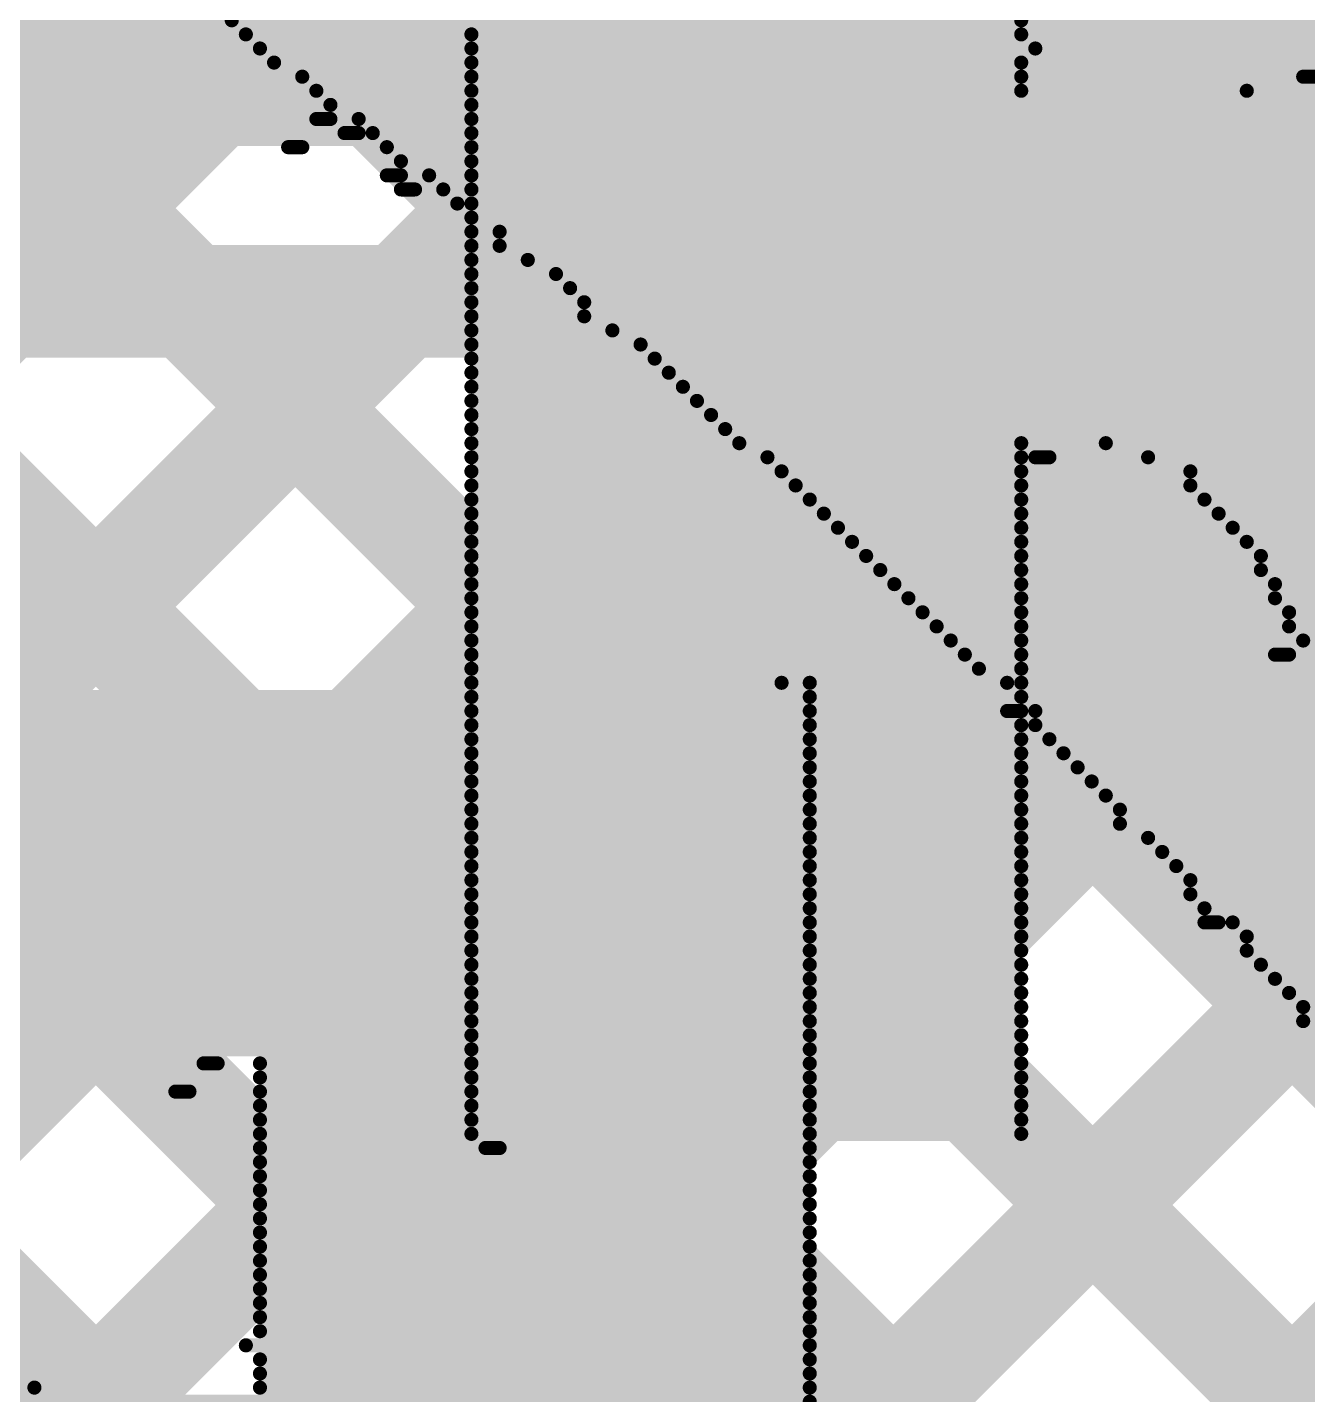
# Model space of a CAD drawing. Header units: millimetres. Extents: x 2.49 to 5.65, y 1.36 to 4.13.
# Drawn here: x 4.1105 to 4.2013, y 3.4089 to 3.5059 of the extents above; entities that cross this region are included whole.
import ezdxf

# ---------------------------------------------------------------- set-up
doc = ezdxf.new("R2010")
doc.units = ezdxf.units.MM
doc.header["$MEASUREMENT"] = 0
for name, color, linetype in [('BottomLayer', 5, 'Continuous'), ('BottomOverlay', 54, 'Continuous'), ('TopLayer', 1, 'Continuous'), ('TopOverlay', 2, 'Continuous')]:
    doc.layers.add(name, color=color, linetype=linetype)

msp = doc.modelspace()

# ---------------------------------------------------------------- linework, layer by layer
at = {"layer": 'BottomLayer', "const_width": 0.008}
for points in [[(3.6545, 3.032246), (4.426754, 3.8045)], [(3.6545, 2.975678), (4.483322, 3.8045)], [(3.6545, 2.919109), (4.539891, 3.8045)], [(3.6545, 3.003962), (4.455038, 3.8045)], [(3.6545, 2.947394), (4.511606, 3.8045)], [(3.6545, 2.890825), (4.552675, 3.789)], [(3.6545, 2.862541), (4.580959, 3.789)], [(4.002278, 3.691044), (4.756, 2.937322)], [(3.988136, 3.676902), (4.756, 2.909038)], [(3.973994, 3.66276), (4.756, 2.880754)], [(3.959852, 3.648618), (4.756, 2.85247)], [(3.94571, 3.634476), (4.756, 2.824185)], [(3.931567, 3.620334), (4.756, 2.795901)], [(3.917425, 3.606191), (4.756, 2.767617)]]:
    msp.add_lwpolyline(points, dxfattribs=at)
at = {"layer": 'BottomOverlay', "const_width": 0.001}
for points in [[(4.125, 3.506433), (4.248, 3.506433)], [(4.126, 3.505433), (4.249, 3.505433)], [(4.127, 3.504433), (4.251, 3.504433)], [(4.128, 3.503433), (4.253, 3.503433)], [(4.13, 3.502433), (4.253, 3.502433)], [(4.131, 3.501433), (4.254, 3.501433)], [(4.132, 3.500433), (4.255, 3.500433)], [(4.131, 3.499433), (4.132, 3.499433)], [(4.134, 3.499433), (4.256, 3.499433)], [(4.133, 3.498433), (4.134, 3.498433)], [(4.135, 3.498433), (4.258, 3.498433)], [(4.129, 3.497433), (4.13, 3.497433)], [(4.136, 3.497433), (4.259, 3.497433)], [(4.137, 3.496433), (4.259, 3.496433)], [(4.136, 3.495433), (4.137, 3.495433)], [(4.139, 3.495433), (4.259, 3.495433)], [(4.137, 3.494433), (4.138, 3.494433)], [(4.14, 3.494433), (4.26, 3.494433)], [(4.141, 3.493433), (4.261, 3.493433)], [(4.142, 3.492433), (4.263, 3.492433)], [(4.144, 3.491433), (4.264, 3.491433)], [(4.144, 3.490433), (4.264, 3.490433)], [(4.146, 3.489433), (4.265, 3.489433)], [(4.148, 3.488433), (4.266, 3.488433)], [(4.149, 3.487433), (4.268, 3.487433)], [(4.15, 3.486433), (4.268, 3.486433)], [(4.15, 3.485433), (4.269, 3.485433)], [(4.152, 3.484433), (4.27, 3.484433)], [(4.154, 3.483433), (4.271, 3.483433)], [(4.155, 3.482433), (4.272, 3.482433)], [(4.156, 3.481433), (4.273, 3.481433)], [(4.157, 3.480433), (4.274, 3.480433)], [(4.158, 3.479433), (4.276, 3.479433)], [(4.159, 3.478433), (4.276, 3.478433)], [(4.16, 3.477433), (4.276, 3.477433)], [(4.161, 3.476433), (4.277, 3.476433)], [(4.163, 3.475433), (4.278, 3.475433)], [(4.164, 3.474433), (4.279, 3.474433)], [(4.165, 3.473433), (4.28, 3.473433)], [(4.166, 3.472433), (4.282, 3.472433)], [(4.167, 3.471433), (4.283, 3.471433)], [(4.168, 3.470433), (4.283, 3.470433)], [(4.169, 3.469433), (4.284, 3.469433)], [(4.17, 3.468433), (4.284, 3.468433)], [(4.171, 3.467433), (4.285, 3.467433)], [(4.172, 3.466433), (4.286, 3.466433)], [(4.173, 3.465433), (4.287, 3.465433)], [(4.174, 3.464433), (4.287, 3.464433)], [(4.175, 3.463433), (4.288, 3.463433)], [(4.176, 3.462433), (4.29, 3.462433)], [(4.177, 3.461433), (4.289, 3.461433)], [(4.178, 3.460433), (4.29, 3.460433)], [(4.164, 3.459433), (4.166, 3.459433)], [(4.18, 3.459433), (4.291, 3.459433)], [(4.084, 3.458433), (4.166, 3.458433)], [(4.181, 3.458433), (4.292, 3.458433)], [(4.078, 3.457433), (4.166, 3.457433)], [(4.18, 3.457433), (4.181, 3.457433)], [(4.182, 3.457433), (4.292, 3.457433)], [(4.075, 3.456433), (4.166, 3.456433)], [(4.182, 3.456433), (4.293, 3.456433)], [(4.071, 3.455433), (4.166, 3.455433)], [(4.183, 3.455433), (4.294, 3.455433)], [(4.07, 3.454433), (4.166, 3.454433)], [(4.184, 3.454433), (4.294, 3.454433)], [(4.068, 3.453433), (4.166, 3.453433)], [(4.185, 3.453433), (4.294, 3.453433)], [(4.067, 3.452433), (4.166, 3.452433)], [(4.186, 3.452433), (4.295, 3.452433)], [(4.065, 3.451433), (4.166, 3.451433)], [(4.187, 3.451433), (4.295, 3.451433)], [(4.064, 3.450433), (4.166, 3.450433)], [(4.188, 3.450433), (4.295, 3.450433)], [(4.063, 3.449433), (4.166, 3.449433)], [(4.188, 3.449433), (4.4, 3.449433)], [(4.062, 3.448433), (4.166, 3.448433)], [(4.19, 3.448433), (4.4, 3.448433)], [(4.061, 3.447433), (4.166, 3.447433)], [(4.191, 3.447433), (4.401, 3.447433)], [(4.06, 3.446433), (4.166, 3.446433)], [(4.192, 3.446433), (4.401, 3.446433)], [(4.06, 3.445433), (4.166, 3.445433)], [(4.193, 3.445433), (4.401, 3.445433)], [(4.059, 3.444433), (4.166, 3.444433)], [(4.193, 3.444433), (4.401, 3.444433)], [(4.058, 3.443433), (4.166, 3.443433)], [(4.194, 3.443433), (4.401, 3.443433)], [(4.058, 3.442433), (4.166, 3.442433)], [(4.194, 3.442433), (4.195, 3.442433)], [(4.196, 3.442433), (4.401, 3.442433)], [(4.057, 3.441433), (4.166, 3.441433)], [(4.197, 3.441433), (4.401, 3.441433)], [(4.056, 3.440433), (4.166, 3.440433)], [(4.197, 3.440433), (4.401, 3.440433)], [(4.056, 3.439433), (4.166, 3.439433)], [(4.198, 3.439433), (4.401, 3.439433)], [(4.056, 3.438433), (4.166, 3.438433)], [(4.199, 3.438433), (4.401, 3.438433)], [(4.055, 3.437433), (4.166, 3.437433)], [(4.2, 3.437433), (4.402, 3.437433)], [(4.055, 3.436433), (4.166, 3.436433)], [(4.201, 3.436433), (4.402, 3.436433)], [(4.055, 3.435433), (4.166, 3.435433)], [(4.201, 3.435433), (4.402, 3.435433)], [(4.054, 3.434433), (4.166, 3.434433)], [(4.054, 3.433433), (4.166, 3.433433)], [(4.123, 3.432433), (4.124, 3.432433)], [(4.127, 3.432433), (4.166, 3.432433)], [(4.127, 3.431433), (4.166, 3.431433)], [(4.121, 3.430433), (4.122, 3.430433)], [(4.127, 3.430433), (4.166, 3.430433)], [(4.127, 3.429433), (4.166, 3.429433)], [(4.127, 3.428433), (4.166, 3.428433)], [(4.127, 3.427433), (4.166, 3.427433)], [(4.127, 3.426433), (4.166, 3.426433)], [(4.127, 3.425433), (4.166, 3.425433)], [(4.127, 3.424433), (4.166, 3.424433)], [(4.127, 3.423433), (4.166, 3.423433)], [(4.127, 3.422433), (4.166, 3.422433)], [(4.127, 3.421433), (4.166, 3.421433)], [(4.127, 3.420433), (4.166, 3.420433)], [(4.127, 3.419433), (4.166, 3.419433)], [(4.127, 3.418433), (4.166, 3.418433)], [(4.127, 3.417433), (4.166, 3.417433)], [(4.127, 3.416433), (4.166, 3.416433)], [(4.127, 3.415433), (4.166, 3.415433)], [(4.127, 3.414433), (4.166, 3.414433)], [(4.127, 3.413433), (4.166, 3.413433)], [(4.126, 3.412433), (4.166, 3.412433)], [(4.127, 3.411433), (4.166, 3.411433)], [(4.127, 3.410433), (4.166, 3.410433)], [(4.056, 3.409433), (4.111, 3.409433)], [(4.127, 3.409433), (4.166, 3.409433)], [(4.056, 3.408433), (4.166, 3.408433)]]:
    msp.add_lwpolyline(points, dxfattribs=at)
at = {"layer": 'BottomOverlay', "const_width": 0.0005}
for points in [[(4.12475, 3.506433, 1), (4.12525, 3.506433, 1)], [(4.12575, 3.505433, 1), (4.12625, 3.505433, 1)], [(4.12675, 3.504433, 1), (4.12725, 3.504433, 1)], [(4.12775, 3.503433, 1), (4.12825, 3.503433, 1)], [(4.12975, 3.502433, 1), (4.13025, 3.502433, 1)], [(4.13075, 3.501433, 1), (4.13125, 3.501433, 1)], [(4.13175, 3.500433, 1), (4.13225, 3.500433, 1)], [(4.13075, 3.499433, 1), (4.13125, 3.499433, 1)], [(4.13175, 3.499433, 1), (4.13225, 3.499433, 1)], [(4.13375, 3.499433, 1), (4.13425, 3.499433, 1)], [(4.13275, 3.498433, 1), (4.13325, 3.498433, 1)], [(4.13375, 3.498433, 1), (4.13425, 3.498433, 1)], [(4.13475, 3.498433, 1), (4.13525, 3.498433, 1)], [(4.12875, 3.497433, 1), (4.12925, 3.497433, 1)], [(4.12975, 3.497433, 1), (4.13025, 3.497433, 1)], [(4.13575, 3.497433, 1), (4.13625, 3.497433, 1)], [(4.13675, 3.496433, 1), (4.13725, 3.496433, 1)], [(4.13575, 3.495433, 1), (4.13625, 3.495433, 1)], [(4.13675, 3.495433, 1), (4.13725, 3.495433, 1)], [(4.13875, 3.495433, 1), (4.13925, 3.495433, 1)], [(4.13675, 3.494433, 1), (4.13725, 3.494433, 1)], [(4.13775, 3.494433, 1), (4.13825, 3.494433, 1)], [(4.13975, 3.494433, 1), (4.14025, 3.494433, 1)], [(4.14075, 3.493433, 1), (4.14125, 3.493433, 1)], [(4.14175, 3.492433, 1), (4.14225, 3.492433, 1)], [(4.14375, 3.491433, 1), (4.14425, 3.491433, 1)], [(4.14375, 3.490433, 1), (4.14425, 3.490433, 1)], [(4.14575, 3.489433, 1), (4.14625, 3.489433, 1)], [(4.14775, 3.488433, 1), (4.14825, 3.488433, 1)], [(4.14875, 3.487433, 1), (4.14925, 3.487433, 1)], [(4.14975, 3.486433, 1), (4.15025, 3.486433, 1)], [(4.14975, 3.485433, 1), (4.15025, 3.485433, 1)], [(4.15175, 3.484433, 1), (4.15225, 3.484433, 1)], [(4.15375, 3.483433, 1), (4.15425, 3.483433, 1)], [(4.15475, 3.482433, 1), (4.15525, 3.482433, 1)], [(4.15575, 3.481433, 1), (4.15625, 3.481433, 1)], [(4.15675, 3.480433, 1), (4.15725, 3.480433, 1)], [(4.15775, 3.479433, 1), (4.15825, 3.479433, 1)], [(4.15875, 3.478433, 1), (4.15925, 3.478433, 1)], [(4.15975, 3.477433, 1), (4.16025, 3.477433, 1)], [(4.16075, 3.476433, 1), (4.16125, 3.476433, 1)], [(4.16275, 3.475433, 1), (4.16325, 3.475433, 1)], [(4.16375, 3.474433, 1), (4.16425, 3.474433, 1)], [(4.16475, 3.473433, 1), (4.16525, 3.473433, 1)], [(4.16575, 3.472433, 1), (4.16625, 3.472433, 1)], [(4.16675, 3.471433, 1), (4.16725, 3.471433, 1)], [(4.16775, 3.470433, 1), (4.16825, 3.470433, 1)], [(4.16875, 3.469433, 1), (4.16925, 3.469433, 1)], [(4.16975, 3.468433, 1), (4.17025, 3.468433, 1)], [(4.17075, 3.467433, 1), (4.17125, 3.467433, 1)], [(4.17175, 3.466433, 1), (4.17225, 3.466433, 1)], [(4.17275, 3.465433, 1), (4.17325, 3.465433, 1)], [(4.17375, 3.464433, 1), (4.17425, 3.464433, 1)], [(4.17475, 3.463433, 1), (4.17525, 3.463433, 1)], [(4.17575, 3.462433, 1), (4.17625, 3.462433, 1)], [(4.17675, 3.461433, 1), (4.17725, 3.461433, 1)], [(4.17775, 3.460433, 1), (4.17825, 3.460433, 1)], [(4.16375, 3.459433, 1), (4.16425, 3.459433, 1)], [(4.16575, 3.459433, 1), (4.16625, 3.459433, 1)], [(4.17975, 3.459433, 1), (4.18025, 3.459433, 1)], [(4.16575, 3.458433, 1), (4.16625, 3.458433, 1)], [(4.18075, 3.458433, 1), (4.18125, 3.458433, 1)], [(4.16575, 3.457433, 1), (4.16625, 3.457433, 1)], [(4.17975, 3.457433, 1), (4.18025, 3.457433, 1)], [(4.18075, 3.457433, 1), (4.18125, 3.457433, 1)], [(4.18175, 3.457433, 1), (4.18225, 3.457433, 1)], [(4.16575, 3.456433, 1), (4.16625, 3.456433, 1)], [(4.18175, 3.456433, 1), (4.18225, 3.456433, 1)], [(4.16575, 3.455433, 1), (4.16625, 3.455433, 1)], [(4.18275, 3.455433, 1), (4.18325, 3.455433, 1)], [(4.16575, 3.454433, 1), (4.16625, 3.454433, 1)], [(4.18375, 3.454433, 1), (4.18425, 3.454433, 1)], [(4.16575, 3.453433, 1), (4.16625, 3.453433, 1)], [(4.18475, 3.453433, 1), (4.18525, 3.453433, 1)], [(4.16575, 3.452433, 1), (4.16625, 3.452433, 1)], [(4.18575, 3.452433, 1), (4.18625, 3.452433, 1)], [(4.16575, 3.451433, 1), (4.16625, 3.451433, 1)], [(4.18675, 3.451433, 1), (4.18725, 3.451433, 1)], [(4.16575, 3.450433, 1), (4.16625, 3.450433, 1)], [(4.18775, 3.450433, 1), (4.18825, 3.450433, 1)], [(4.16575, 3.449433, 1), (4.16625, 3.449433, 1)], [(4.18775, 3.449433, 1), (4.18825, 3.449433, 1)], [(4.16575, 3.448433, 1), (4.16625, 3.448433, 1)], [(4.18975, 3.448433, 1), (4.19025, 3.448433, 1)], [(4.16575, 3.447433, 1), (4.16625, 3.447433, 1)], [(4.19075, 3.447433, 1), (4.19125, 3.447433, 1)], [(4.16575, 3.446433, 1), (4.16625, 3.446433, 1)], [(4.19175, 3.446433, 1), (4.19225, 3.446433, 1)], [(4.16575, 3.445433, 1), (4.16625, 3.445433, 1)], [(4.19275, 3.445433, 1), (4.19325, 3.445433, 1)], [(4.16575, 3.444433, 1), (4.16625, 3.444433, 1)], [(4.19275, 3.444433, 1), (4.19325, 3.444433, 1)], [(4.16575, 3.443433, 1), (4.16625, 3.443433, 1)], [(4.19375, 3.443433, 1), (4.19425, 3.443433, 1)], [(4.16575, 3.442433, 1), (4.16625, 3.442433, 1)], [(4.19375, 3.442433, 1), (4.19425, 3.442433, 1)], [(4.19475, 3.442433, 1), (4.19525, 3.442433, 1)], [(4.19575, 3.442433, 1), (4.19625, 3.442433, 1)], [(4.16575, 3.441433, 1), (4.16625, 3.441433, 1)], [(4.19675, 3.441433, 1), (4.19725, 3.441433, 1)], [(4.16575, 3.440433, 1), (4.16625, 3.440433, 1)], [(4.19675, 3.440433, 1), (4.19725, 3.440433, 1)], [(4.16575, 3.439433, 1), (4.16625, 3.439433, 1)], [(4.19775, 3.439433, 1), (4.19825, 3.439433, 1)], [(4.16575, 3.438433, 1), (4.16625, 3.438433, 1)], [(4.19875, 3.438433, 1), (4.19925, 3.438433, 1)], [(4.16575, 3.437433, 1), (4.16625, 3.437433, 1)], [(4.19975, 3.437433, 1), (4.20025, 3.437433, 1)], [(4.16575, 3.436433, 1), (4.16625, 3.436433, 1)], [(4.20075, 3.436433, 1), (4.20125, 3.436433, 1)], [(4.16575, 3.435433, 1), (4.16625, 3.435433, 1)], [(4.20075, 3.435433, 1), (4.20125, 3.435433, 1)], [(4.16575, 3.434433, 1), (4.16625, 3.434433, 1)], [(4.16575, 3.433433, 1), (4.16625, 3.433433, 1)], [(4.12275, 3.432433, 1), (4.12325, 3.432433, 1)], [(4.12375, 3.432433, 1), (4.12425, 3.432433, 1)], [(4.12675, 3.432433, 1), (4.12725, 3.432433, 1)], [(4.16575, 3.432433, 1), (4.16625, 3.432433, 1)], [(4.12675, 3.431433, 1), (4.12725, 3.431433, 1)], [(4.16575, 3.431433, 1), (4.16625, 3.431433, 1)], [(4.12075, 3.430433, 1), (4.12125, 3.430433, 1)], [(4.12175, 3.430433, 1), (4.12225, 3.430433, 1)], [(4.12675, 3.430433, 1), (4.12725, 3.430433, 1)], [(4.16575, 3.430433, 1), (4.16625, 3.430433, 1)], [(4.12675, 3.429433, 1), (4.12725, 3.429433, 1)], [(4.16575, 3.429433, 1), (4.16625, 3.429433, 1)], [(4.12675, 3.428433, 1), (4.12725, 3.428433, 1)], [(4.16575, 3.428433, 1), (4.16625, 3.428433, 1)], [(4.12675, 3.427433, 1), (4.12725, 3.427433, 1)], [(4.16575, 3.427433, 1), (4.16625, 3.427433, 1)], [(4.12675, 3.426433, 1), (4.12725, 3.426433, 1)], [(4.16575, 3.426433, 1), (4.16625, 3.426433, 1)], [(4.12675, 3.425433, 1), (4.12725, 3.425433, 1)], [(4.16575, 3.425433, 1), (4.16625, 3.425433, 1)], [(4.12675, 3.424433, 1), (4.12725, 3.424433, 1)], [(4.16575, 3.424433, 1), (4.16625, 3.424433, 1)], [(4.12675, 3.423433, 1), (4.12725, 3.423433, 1)], [(4.16575, 3.423433, 1), (4.16625, 3.423433, 1)], [(4.12675, 3.422433, 1), (4.12725, 3.422433, 1)], [(4.16575, 3.422433, 1), (4.16625, 3.422433, 1)], [(4.12675, 3.421433, 1), (4.12725, 3.421433, 1)], [(4.16575, 3.421433, 1), (4.16625, 3.421433, 1)], [(4.12675, 3.420433, 1), (4.12725, 3.420433, 1)], [(4.16575, 3.420433, 1), (4.16625, 3.420433, 1)], [(4.12675, 3.419433, 1), (4.12725, 3.419433, 1)], [(4.16575, 3.419433, 1), (4.16625, 3.419433, 1)], [(4.12675, 3.418433, 1), (4.12725, 3.418433, 1)], [(4.16575, 3.418433, 1), (4.16625, 3.418433, 1)], [(4.12675, 3.417433, 1), (4.12725, 3.417433, 1)], [(4.16575, 3.417433, 1), (4.16625, 3.417433, 1)], [(4.12675, 3.416433, 1), (4.12725, 3.416433, 1)], [(4.16575, 3.416433, 1), (4.16625, 3.416433, 1)], [(4.12675, 3.415433, 1), (4.12725, 3.415433, 1)], [(4.16575, 3.415433, 1), (4.16625, 3.415433, 1)], [(4.12675, 3.414433, 1), (4.12725, 3.414433, 1)], [(4.16575, 3.414433, 1), (4.16625, 3.414433, 1)], [(4.12675, 3.413433, 1), (4.12725, 3.413433, 1)], [(4.16575, 3.413433, 1), (4.16625, 3.413433, 1)], [(4.12575, 3.412433, 1), (4.12625, 3.412433, 1)], [(4.16575, 3.412433, 1), (4.16625, 3.412433, 1)], [(4.12675, 3.411433, 1), (4.12725, 3.411433, 1)], [(4.16575, 3.411433, 1), (4.16625, 3.411433, 1)], [(4.12675, 3.410433, 1), (4.12725, 3.410433, 1)], [(4.16575, 3.410433, 1), (4.16625, 3.410433, 1)], [(4.11075, 3.409433, 1), (4.11125, 3.409433, 1)], [(4.12675, 3.409433, 1), (4.12725, 3.409433, 1)], [(4.16575, 3.409433, 1), (4.16625, 3.409433, 1)], [(4.16575, 3.408433, 1), (4.16625, 3.408433, 1)]]:
    msp.add_lwpolyline(points, format="xyb", close=True, dxfattribs=at)
at = {"layer": 'TopLayer'}
for points, const_width in [([(3.375, 3.503504), (4.315488, 3.503504)], 0.012), ([(3.417496, 3.486504), (4.308447, 3.486504)], 0.008), ([(3.994254, 3.372), (4.108757, 3.486504)], 0.008), ([(4.022538, 3.372), (4.137042, 3.486504)], 0.008), ([(4.037113, 3.486504), (4.151617, 3.372)], 0.008), ([(4.050822, 3.372), (4.165326, 3.486504)], 0.008), ([(4.065397, 3.486504), (4.179901, 3.372)], 0.008), ([(4.079106, 3.372), (4.19361, 3.486504)], 0.008), ([(4.093681, 3.486504), (4.208185, 3.372)], 0.008), ([(4.107391, 3.372), (4.221895, 3.486504)], 0.008), ([(4.121966, 3.486504), (4.23647, 3.372)], 0.008), ([(4.135675, 3.372), (4.250179, 3.486504)], 0.008), ([(4.15025, 3.486504), (4.264754, 3.372)], 0.008), ([(4.163959, 3.372), (4.278463, 3.486504)], 0.008), ([(4.178534, 3.486504), (4.293038, 3.372)], 0.008)]:
    msp.add_lwpolyline(points, dxfattribs=dict(at, const_width=const_width))
at = {"layer": 'TopLayer', "const_width": 0.004}
for points in [[(4.106757, 3.486504, 1), (4.110757, 3.486504, 1)], [(4.119966, 3.486504, 1), (4.123966, 3.486504, 1)], [(4.135042, 3.486504, 1), (4.139042, 3.486504, 1)], [(4.14825, 3.486504, 1), (4.15225, 3.486504, 1)], [(4.163326, 3.486504, 1), (4.167326, 3.486504, 1)], [(4.176534, 3.486504, 1), (4.180534, 3.486504, 1)], [(4.19161, 3.486504, 1), (4.19561, 3.486504, 1)]]:
    msp.add_lwpolyline(points, format="xyb", close=True, dxfattribs=at)
at = {"layer": 'TopOverlay', "const_width": 0.001}
for points in [[(4.142, 3.506433), (4.181, 3.506433)], [(4.142, 3.505433), (4.181, 3.505433)], [(4.142, 3.504433), (4.182, 3.504433)], [(4.142, 3.503433), (4.181, 3.503433)], [(4.142, 3.502433), (4.181, 3.502433)], [(4.201, 3.502433), (4.202, 3.502433)], [(4.142, 3.501433), (4.181, 3.501433)], [(4.197, 3.501433), (4.252, 3.501433)], [(4.142, 3.500433), (4.252, 3.500433)], [(4.142, 3.499433), (4.252, 3.499433)], [(4.142, 3.498433), (4.25, 3.498433)], [(4.142, 3.497433), (4.25, 3.497433)], [(4.142, 3.496433), (4.249, 3.496433)], [(4.142, 3.495433), (4.248, 3.495433)], [(4.142, 3.494433), (4.248, 3.494433)], [(4.142, 3.493433), (4.247, 3.493433)], [(4.142, 3.492433), (4.246, 3.492433)], [(4.142, 3.491433), (4.245, 3.491433)], [(4.142, 3.490433), (4.244, 3.490433)], [(4.142, 3.489433), (4.243, 3.489433)], [(4.142, 3.488433), (4.244, 3.488433)], [(4.142, 3.487433), (4.24, 3.487433)], [(4.142, 3.486433), (4.239, 3.486433)], [(4.142, 3.485433), (4.237, 3.485433)], [(4.142, 3.484433), (4.235, 3.484433)], [(4.142, 3.483433), (4.233, 3.483433)], [(4.142, 3.482433), (4.229, 3.482433)], [(4.142, 3.481433), (4.227, 3.481433)], [(4.142, 3.480433), (4.229, 3.480433)], [(4.142, 3.479433), (4.232, 3.479433)], [(4.142, 3.478433), (4.235, 3.478433)], [(4.142, 3.477433), (4.235, 3.477433)], [(4.142, 3.476433), (4.181, 3.476433)], [(4.187, 3.476433), (4.236, 3.476433)], [(4.142, 3.475433), (4.181, 3.475433)], [(4.182, 3.475433), (4.183, 3.475433)], [(4.19, 3.475433), (4.237, 3.475433)], [(4.142, 3.474433), (4.181, 3.474433)], [(4.193, 3.474433), (4.238, 3.474433)], [(4.142, 3.473433), (4.181, 3.473433)], [(4.193, 3.473433), (4.239, 3.473433)], [(4.142, 3.472433), (4.181, 3.472433)], [(4.194, 3.472433), (4.24, 3.472433)], [(4.142, 3.471433), (4.181, 3.471433)], [(4.195, 3.471433), (4.242, 3.471433)], [(4.142, 3.470433), (4.181, 3.470433)], [(4.196, 3.470433), (4.241, 3.470433)], [(4.142, 3.469433), (4.181, 3.469433)], [(4.197, 3.469433), (4.242, 3.469433)], [(4.142, 3.468433), (4.181, 3.468433)], [(4.198, 3.468433), (4.243, 3.468433)], [(4.142, 3.467433), (4.181, 3.467433)], [(4.198, 3.467433), (4.244, 3.467433)], [(4.142, 3.466433), (4.181, 3.466433)], [(4.199, 3.466433), (4.244, 3.466433)], [(4.142, 3.465433), (4.181, 3.465433)], [(4.199, 3.465433), (4.245, 3.465433)], [(4.142, 3.464433), (4.181, 3.464433)], [(4.2, 3.464433), (4.246, 3.464433)], [(4.142, 3.463433), (4.181, 3.463433)], [(4.2, 3.463433), (4.246, 3.463433)], [(4.142, 3.462433), (4.181, 3.462433)], [(4.201, 3.462433), (4.247, 3.462433)], [(4.142, 3.461433), (4.181, 3.461433)], [(4.199, 3.461433), (4.2, 3.461433)], [(4.142, 3.460433), (4.181, 3.460433)], [(4.142, 3.459433), (4.181, 3.459433)], [(4.142, 3.458433), (4.181, 3.458433)], [(4.142, 3.457433), (4.181, 3.457433)], [(4.142, 3.456433), (4.181, 3.456433)], [(4.142, 3.455433), (4.181, 3.455433)], [(4.142, 3.454433), (4.181, 3.454433)], [(4.142, 3.453433), (4.181, 3.453433)], [(4.142, 3.452433), (4.181, 3.452433)], [(4.142, 3.451433), (4.181, 3.451433)], [(4.142, 3.450433), (4.181, 3.450433)], [(4.142, 3.449433), (4.181, 3.449433)], [(4.142, 3.448433), (4.181, 3.448433)], [(4.142, 3.447433), (4.181, 3.447433)], [(4.142, 3.446433), (4.181, 3.446433)], [(4.142, 3.445433), (4.181, 3.445433)], [(4.142, 3.444433), (4.181, 3.444433)], [(4.142, 3.443433), (4.181, 3.443433)], [(4.142, 3.442433), (4.181, 3.442433)], [(4.142, 3.441433), (4.181, 3.441433)], [(4.142, 3.440433), (4.181, 3.440433)], [(4.142, 3.439433), (4.181, 3.439433)], [(4.142, 3.438433), (4.181, 3.438433)], [(4.142, 3.437433), (4.181, 3.437433)], [(4.142, 3.436433), (4.181, 3.436433)], [(4.142, 3.435433), (4.181, 3.435433)], [(4.142, 3.434433), (4.181, 3.434433)], [(4.142, 3.433433), (4.181, 3.433433)], [(4.142, 3.432433), (4.181, 3.432433)], [(4.142, 3.431433), (4.181, 3.431433)], [(4.142, 3.430433), (4.181, 3.430433)], [(4.142, 3.429433), (4.181, 3.429433)], [(4.142, 3.428433), (4.181, 3.428433)], [(4.142, 3.427433), (4.181, 3.427433)], [(4.143, 3.426433), (4.144, 3.426433)]]:
    msp.add_lwpolyline(points, dxfattribs=at)
at = {"layer": 'TopOverlay', "const_width": 0.0005}
for points in [[(4.18075, 3.506433, 1), (4.18125, 3.506433, 1)], [(4.14175, 3.505433, 1), (4.14225, 3.505433, 1)], [(4.18075, 3.505433, 1), (4.18125, 3.505433, 1)], [(4.14175, 3.504433, 1), (4.14225, 3.504433, 1)], [(4.18175, 3.504433, 1), (4.18225, 3.504433, 1)], [(4.14175, 3.503433, 1), (4.14225, 3.503433, 1)], [(4.18075, 3.503433, 1), (4.18125, 3.503433, 1)], [(4.14175, 3.502433, 1), (4.14225, 3.502433, 1)], [(4.18075, 3.502433, 1), (4.18125, 3.502433, 1)], [(4.20075, 3.502433, 1), (4.20125, 3.502433, 1)], [(4.14175, 3.501433, 1), (4.14225, 3.501433, 1)], [(4.18075, 3.501433, 1), (4.18125, 3.501433, 1)], [(4.19675, 3.501433, 1), (4.19725, 3.501433, 1)], [(4.14175, 3.500433, 1), (4.14225, 3.500433, 1)], [(4.14175, 3.499433, 1), (4.14225, 3.499433, 1)], [(4.14175, 3.498433, 1), (4.14225, 3.498433, 1)], [(4.14175, 3.497433, 1), (4.14225, 3.497433, 1)], [(4.14175, 3.496433, 1), (4.14225, 3.496433, 1)], [(4.14175, 3.495433, 1), (4.14225, 3.495433, 1)], [(4.14175, 3.494433, 1), (4.14225, 3.494433, 1)], [(4.14175, 3.493433, 1), (4.14225, 3.493433, 1)], [(4.14175, 3.492433, 1), (4.14225, 3.492433, 1)], [(4.14175, 3.491433, 1), (4.14225, 3.491433, 1)], [(4.14175, 3.490433, 1), (4.14225, 3.490433, 1)], [(4.14175, 3.489433, 1), (4.14225, 3.489433, 1)], [(4.14175, 3.488433, 1), (4.14225, 3.488433, 1)], [(4.14175, 3.487433, 1), (4.14225, 3.487433, 1)], [(4.14175, 3.486433, 1), (4.14225, 3.486433, 1)], [(4.14175, 3.485433, 1), (4.14225, 3.485433, 1)], [(4.14175, 3.484433, 1), (4.14225, 3.484433, 1)], [(4.14175, 3.483433, 1), (4.14225, 3.483433, 1)], [(4.14175, 3.482433, 1), (4.14225, 3.482433, 1)], [(4.14175, 3.481433, 1), (4.14225, 3.481433, 1)], [(4.14175, 3.480433, 1), (4.14225, 3.480433, 1)], [(4.14175, 3.479433, 1), (4.14225, 3.479433, 1)], [(4.14175, 3.478433, 1), (4.14225, 3.478433, 1)], [(4.14175, 3.477433, 1), (4.14225, 3.477433, 1)], [(4.14175, 3.476433, 1), (4.14225, 3.476433, 1)], [(4.18075, 3.476433, 1), (4.18125, 3.476433, 1)], [(4.18675, 3.476433, 1), (4.18725, 3.476433, 1)], [(4.14175, 3.475433, 1), (4.14225, 3.475433, 1)], [(4.18075, 3.475433, 1), (4.18125, 3.475433, 1)], [(4.18175, 3.475433, 1), (4.18225, 3.475433, 1)], [(4.18275, 3.475433, 1), (4.18325, 3.475433, 1)], [(4.18975, 3.475433, 1), (4.19025, 3.475433, 1)], [(4.14175, 3.474433, 1), (4.14225, 3.474433, 1)], [(4.18075, 3.474433, 1), (4.18125, 3.474433, 1)], [(4.19275, 3.474433, 1), (4.19325, 3.474433, 1)], [(4.14175, 3.473433, 1), (4.14225, 3.473433, 1)], [(4.18075, 3.473433, 1), (4.18125, 3.473433, 1)], [(4.19275, 3.473433, 1), (4.19325, 3.473433, 1)], [(4.14175, 3.472433, 1), (4.14225, 3.472433, 1)], [(4.18075, 3.472433, 1), (4.18125, 3.472433, 1)], [(4.19375, 3.472433, 1), (4.19425, 3.472433, 1)], [(4.14175, 3.471433, 1), (4.14225, 3.471433, 1)], [(4.18075, 3.471433, 1), (4.18125, 3.471433, 1)], [(4.19475, 3.471433, 1), (4.19525, 3.471433, 1)], [(4.14175, 3.470433, 1), (4.14225, 3.470433, 1)], [(4.18075, 3.470433, 1), (4.18125, 3.470433, 1)], [(4.19575, 3.470433, 1), (4.19625, 3.470433, 1)], [(4.14175, 3.469433, 1), (4.14225, 3.469433, 1)], [(4.18075, 3.469433, 1), (4.18125, 3.469433, 1)], [(4.19675, 3.469433, 1), (4.19725, 3.469433, 1)], [(4.14175, 3.468433, 1), (4.14225, 3.468433, 1)], [(4.18075, 3.468433, 1), (4.18125, 3.468433, 1)], [(4.19775, 3.468433, 1), (4.19825, 3.468433, 1)], [(4.14175, 3.467433, 1), (4.14225, 3.467433, 1)], [(4.18075, 3.467433, 1), (4.18125, 3.467433, 1)], [(4.19775, 3.467433, 1), (4.19825, 3.467433, 1)], [(4.14175, 3.466433, 1), (4.14225, 3.466433, 1)], [(4.18075, 3.466433, 1), (4.18125, 3.466433, 1)], [(4.19875, 3.466433, 1), (4.19925, 3.466433, 1)], [(4.14175, 3.465433, 1), (4.14225, 3.465433, 1)], [(4.18075, 3.465433, 1), (4.18125, 3.465433, 1)], [(4.19875, 3.465433, 1), (4.19925, 3.465433, 1)], [(4.14175, 3.464433, 1), (4.14225, 3.464433, 1)], [(4.18075, 3.464433, 1), (4.18125, 3.464433, 1)], [(4.19975, 3.464433, 1), (4.20025, 3.464433, 1)], [(4.14175, 3.463433, 1), (4.14225, 3.463433, 1)], [(4.18075, 3.463433, 1), (4.18125, 3.463433, 1)], [(4.19975, 3.463433, 1), (4.20025, 3.463433, 1)], [(4.14175, 3.462433, 1), (4.14225, 3.462433, 1)], [(4.18075, 3.462433, 1), (4.18125, 3.462433, 1)], [(4.20075, 3.462433, 1), (4.20125, 3.462433, 1)], [(4.14175, 3.461433, 1), (4.14225, 3.461433, 1)], [(4.18075, 3.461433, 1), (4.18125, 3.461433, 1)], [(4.19875, 3.461433, 1), (4.19925, 3.461433, 1)], [(4.19975, 3.461433, 1), (4.20025, 3.461433, 1)], [(4.14175, 3.460433, 1), (4.14225, 3.460433, 1)], [(4.18075, 3.460433, 1), (4.18125, 3.460433, 1)], [(4.14175, 3.459433, 1), (4.14225, 3.459433, 1)], [(4.18075, 3.459433, 1), (4.18125, 3.459433, 1)], [(4.14175, 3.458433, 1), (4.14225, 3.458433, 1)], [(4.18075, 3.458433, 1), (4.18125, 3.458433, 1)], [(4.14175, 3.457433, 1), (4.14225, 3.457433, 1)], [(4.18075, 3.457433, 1), (4.18125, 3.457433, 1)], [(4.14175, 3.456433, 1), (4.14225, 3.456433, 1)], [(4.18075, 3.456433, 1), (4.18125, 3.456433, 1)], [(4.14175, 3.455433, 1), (4.14225, 3.455433, 1)], [(4.18075, 3.455433, 1), (4.18125, 3.455433, 1)], [(4.14175, 3.454433, 1), (4.14225, 3.454433, 1)], [(4.18075, 3.454433, 1), (4.18125, 3.454433, 1)], [(4.14175, 3.453433, 1), (4.14225, 3.453433, 1)], [(4.18075, 3.453433, 1), (4.18125, 3.453433, 1)], [(4.14175, 3.452433, 1), (4.14225, 3.452433, 1)], [(4.18075, 3.452433, 1), (4.18125, 3.452433, 1)], [(4.14175, 3.451433, 1), (4.14225, 3.451433, 1)], [(4.18075, 3.451433, 1), (4.18125, 3.451433, 1)], [(4.14175, 3.450433, 1), (4.14225, 3.450433, 1)], [(4.18075, 3.450433, 1), (4.18125, 3.450433, 1)], [(4.14175, 3.449433, 1), (4.14225, 3.449433, 1)], [(4.18075, 3.449433, 1), (4.18125, 3.449433, 1)], [(4.14175, 3.448433, 1), (4.14225, 3.448433, 1)], [(4.18075, 3.448433, 1), (4.18125, 3.448433, 1)], [(4.14175, 3.447433, 1), (4.14225, 3.447433, 1)], [(4.18075, 3.447433, 1), (4.18125, 3.447433, 1)], [(4.14175, 3.446433, 1), (4.14225, 3.446433, 1)], [(4.18075, 3.446433, 1), (4.18125, 3.446433, 1)], [(4.14175, 3.445433, 1), (4.14225, 3.445433, 1)], [(4.18075, 3.445433, 1), (4.18125, 3.445433, 1)], [(4.14175, 3.444433, 1), (4.14225, 3.444433, 1)], [(4.18075, 3.444433, 1), (4.18125, 3.444433, 1)], [(4.14175, 3.443433, 1), (4.14225, 3.443433, 1)], [(4.18075, 3.443433, 1), (4.18125, 3.443433, 1)], [(4.14175, 3.442433, 1), (4.14225, 3.442433, 1)], [(4.18075, 3.442433, 1), (4.18125, 3.442433, 1)], [(4.14175, 3.441433, 1), (4.14225, 3.441433, 1)], [(4.18075, 3.441433, 1), (4.18125, 3.441433, 1)], [(4.14175, 3.440433, 1), (4.14225, 3.440433, 1)], [(4.18075, 3.440433, 1), (4.18125, 3.440433, 1)], [(4.14175, 3.439433, 1), (4.14225, 3.439433, 1)], [(4.18075, 3.439433, 1), (4.18125, 3.439433, 1)], [(4.14175, 3.438433, 1), (4.14225, 3.438433, 1)], [(4.18075, 3.438433, 1), (4.18125, 3.438433, 1)], [(4.14175, 3.437433, 1), (4.14225, 3.437433, 1)], [(4.18075, 3.437433, 1), (4.18125, 3.437433, 1)], [(4.14175, 3.436433, 1), (4.14225, 3.436433, 1)], [(4.18075, 3.436433, 1), (4.18125, 3.436433, 1)], [(4.14175, 3.435433, 1), (4.14225, 3.435433, 1)], [(4.18075, 3.435433, 1), (4.18125, 3.435433, 1)], [(4.14175, 3.434433, 1), (4.14225, 3.434433, 1)], [(4.18075, 3.434433, 1), (4.18125, 3.434433, 1)], [(4.14175, 3.433433, 1), (4.14225, 3.433433, 1)], [(4.18075, 3.433433, 1), (4.18125, 3.433433, 1)], [(4.14175, 3.432433, 1), (4.14225, 3.432433, 1)], [(4.18075, 3.432433, 1), (4.18125, 3.432433, 1)], [(4.14175, 3.431433, 1), (4.14225, 3.431433, 1)], [(4.18075, 3.431433, 1), (4.18125, 3.431433, 1)], [(4.14175, 3.430433, 1), (4.14225, 3.430433, 1)], [(4.18075, 3.430433, 1), (4.18125, 3.430433, 1)], [(4.14175, 3.429433, 1), (4.14225, 3.429433, 1)], [(4.18075, 3.429433, 1), (4.18125, 3.429433, 1)], [(4.14175, 3.428433, 1), (4.14225, 3.428433, 1)], [(4.18075, 3.428433, 1), (4.18125, 3.428433, 1)], [(4.14175, 3.427433, 1), (4.14225, 3.427433, 1)], [(4.18075, 3.427433, 1), (4.18125, 3.427433, 1)], [(4.14275, 3.426433, 1), (4.14325, 3.426433, 1)], [(4.14375, 3.426433, 1), (4.14425, 3.426433, 1)]]:
    msp.add_lwpolyline(points, format="xyb", close=True, dxfattribs=at)

doc.saveas('drawing.dxf')
